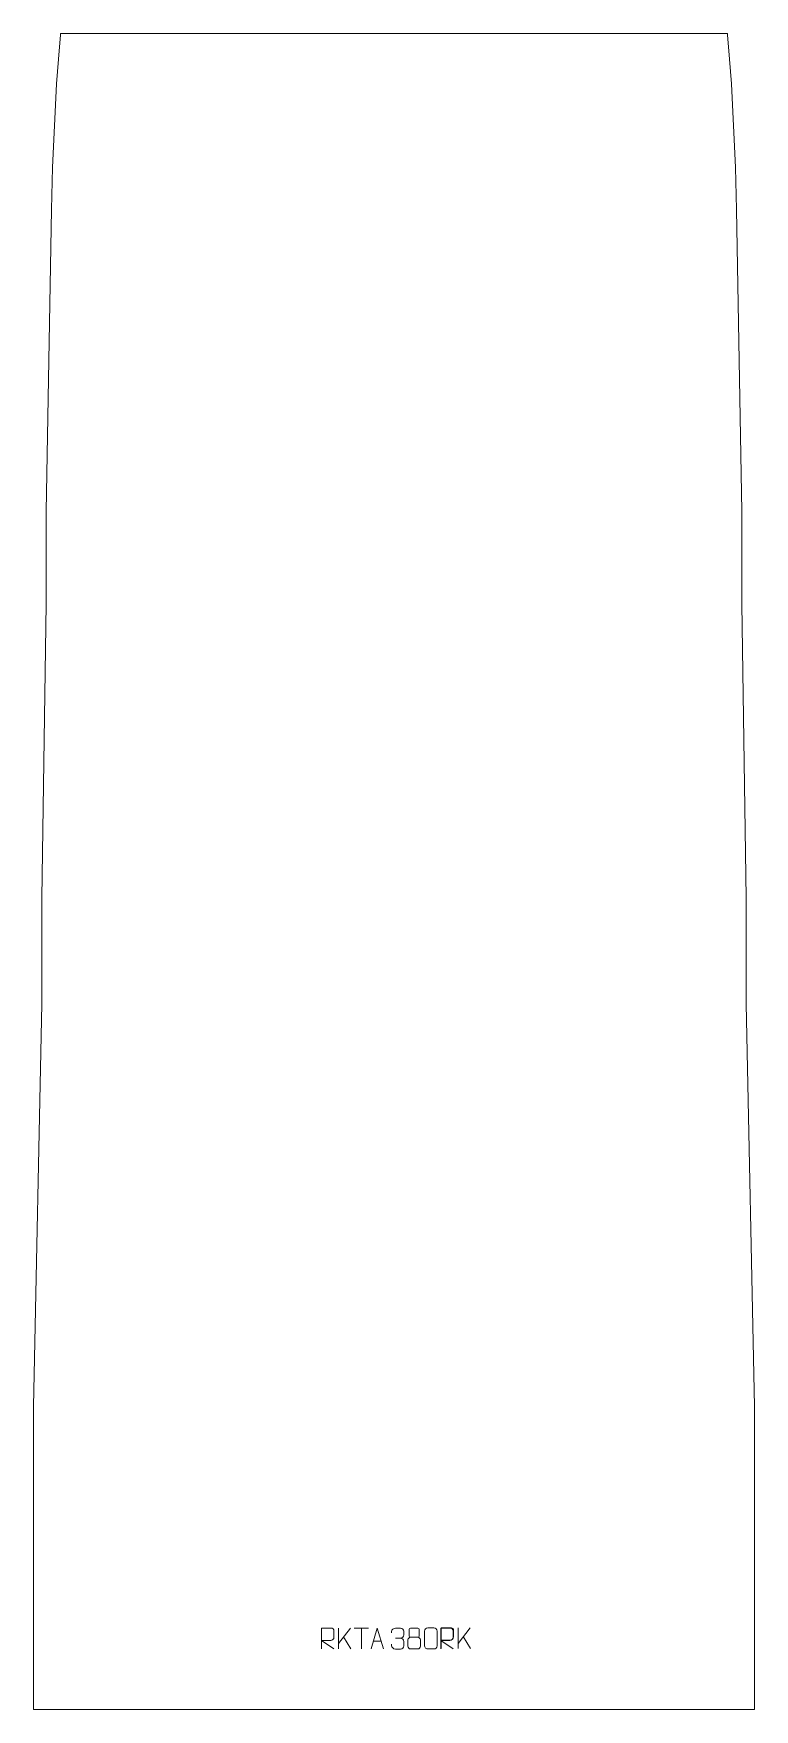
# Model space of a CAD drawing. Header units: millimetres. Extents: x -430 to 430, y -1000 to 1000.
import ezdxf

# ---------------------------------------------------------------- set-up
doc = ezdxf.new("R2010")
doc.units = ezdxf.units.MM
doc.header["$MEASUREMENT"] = 0
doc.layers.add('layer 1', color=7, linetype='Continuous')

msp = doc.modelspace()

# ---------------------------------------------------------------- linework, layer by layer
at = {"layer": 'layer 1', "color": 242, "lineweight": 9}
msp.add_open_spline([(402.4999, 939.9998), (402.4999, 939.9998), (407.4991, 840.0003), (407.4991, 840.0003), (407.4991, 840.0003), (407.4991, 840.0003), (408.7501, 790), (408.7501, 790), (408.7501, 790), (408.7501, 790), (414.9994, 429.6061), (414.9994, 429.6061), (414.9994, 429.6061), (414.9994, 429.6061), (414.9994, 319.2115), (414.9994, 319.2115), (414.9994, 319.2115), (414.9994, 319.2115), (419.9994, -31.6079), (419.9994, -31.6079), (419.9994, -31.6079), (419.9994, -31.6079), (419.9994, -157.8809), (419.9994, -157.8809), (419.9994, -157.8809), (419.9994, -157.8809), (429.9997, -638.2693), (429.9997, -638.2693), (429.9997, -638.2693), (429.9997, -638.2693), (429.9997, -999.9995), (429.9997, -999.9995), (429.9997, -999.9995), (429.9997, -999.9995), (-429.9997, -999.9995), (-429.9997, -999.9995), (-429.9997, -999.9995), (-429.9997, -999.9995), (-429.9997, -638.2693), (-429.9997, -638.2693), (-429.9997, -638.2693), (-429.9997, -638.2693), (-420.0005, -157.8809), (-420.0005, -157.8809), (-420.0005, -157.8809), (-420.0005, -157.8809), (-420.0005, -31.6079), (-420.0005, -31.6079), (-420.0005, -31.6079), (-420.0005, -31.6079), (-415.0002, 319.2115), (-415.0002, 319.2115), (-415.0002, 319.2115), (-415.0002, 319.2115), (-415.0002, 429.6061), (-415.0002, 429.6061), (-415.0002, 429.6061), (-415.0002, 429.6061), (-408.75, 790), (-408.75, 790), (-408.75, 790), (-408.75, 790), (-407.5002, 840.0003), (-407.5002, 840.0003), (-407.5002, 840.0003), (-407.5002, 840.0003), (-402.4999, 939.9998), (-402.4999, 939.9998), (-402.4999, 939.9998), (-402.4999, 939.9998), (-400.2397, 969.239), (-400.2397, 969.239), (-400.2397, 969.239), (-400.2397, 969.239), (-397.8403, 998.4669), (-397.8403, 998.4669), (-397.8403, 998.4669), (-397.8403, 998.4669), (-397.7075, 999.9996), (-397.7075, 999.9996), (-397.7075, 999.9996), (-397.7075, 999.9996), (397.7078, 999.9996), (397.7078, 999.9996), (397.7078, 999.9996), (397.7078, 999.9996), (397.8403, 998.4669), (397.8403, 998.4669), (397.8403, 998.4669), (397.8403, 998.4669), (400.2389, 969.239), (400.2389, 969.239), (400.2389, 969.239), (400.2389, 969.239), (402.4999, 939.9998), (402.4999, 939.9998)], degree=3, knots=[0, 0, 0, 0, 0.04, 0.04, 0.04, 0.04, 0.08, 0.08, 0.08, 0.08, 0.12, 0.12, 0.12, 0.12, 0.16, 0.16, 0.16, 0.16, 0.2, 0.2, 0.2, 0.2, 0.24, 0.24, 0.24, 0.24, 0.28, 0.28, 0.28, 0.28, 0.32, 0.32, 0.32, 0.32, 0.36, 0.36, 0.36, 0.36, 0.4, 0.4, 0.4, 0.4, 0.44, 0.44, 0.44, 0.44, 0.48, 0.48, 0.48, 0.48, 0.52, 0.52, 0.52, 0.52, 0.56, 0.56, 0.56, 0.56, 0.6, 0.6, 0.6, 0.6, 0.64, 0.64, 0.64, 0.64, 0.68, 0.68, 0.68, 0.68, 0.72, 0.72, 0.72, 0.72, 0.76, 0.76, 0.76, 0.76, 0.8, 0.8, 0.8, 0.8, 0.84, 0.84, 0.84, 0.84, 0.88, 0.88, 0.88, 0.88, 0.92, 0.92, 0.92, 0.92, 1, 1, 1, 1], dxfattribs=at)
at = {"layer": 'layer 1', "color": 250, "lineweight": 9}
for points, knots in [([(-86.2976, -927.7359), (-86.2976, -927.7359), (-86.2976, -902.7825), (-86.2976, -902.7825), (-86.2976, -902.7825), (-82.7028, -902.7825), (-79.1073, -902.7825), (-75.5121, -902.7825), (-75.5121, -902.7825), (-73.1868, -902.8202), (-71.6295, -904.3102), (-71.6336, -906.6766), (-71.6336, -906.6766), (-71.634, -908.7121), (-71.634, -911.7715), (-71.6336, -913.8075), (-71.6336, -913.8075), (-71.6401, -915.683), (-73.4524, -917.6248), (-75.4619, -917.6439), (-75.4619, -917.6439), (-75.4619, -917.6439), (-86.2976, -917.6439), (-86.2976, -917.6439), (-86.2976, -917.6439), (-86.2976, -917.6439), (-71.6429, -927.7359), (-71.6429, -927.7359)], [0, 0, 0, 0, 0.125, 0.125, 0.125, 0.125, 0.25, 0.25, 0.25, 0.25, 0.375, 0.375, 0.375, 0.375, 0.5, 0.5, 0.5, 0.5, 0.625, 0.625, 0.625, 0.625, 0.75, 0.75, 0.75, 0.75, 1, 1, 1, 1]), ([(-27.4359, -927.7359), (-27.4359, -927.7359), (-20.0649, -902.7825), (-20.0649, -902.7825), (-20.0649, -902.7825), (-20.0649, -902.7825), (-12.495, -927.7359), (-12.495, -927.7359)], [0, 0, 0, 0, 0.333333333, 0.333333333, 0.333333333, 0.333333333, 1, 1, 1, 1]), ([(-3.0664, -908.6626), (-3.0664, -908.6626), (-3.0664, -906.8054), (-3.0664, -906.8054), (-3.0664, -906.8054), (-3.0807, -905.0635), (-0.4162, -902.9454), (1.6429, -902.9681), (1.6429, -902.9681), (3.707, -902.9681), (5.771, -902.9681), (7.8347, -902.9681), (7.8347, -902.9681), (10.0292, -902.9593), (11.6275, -904.8061), (11.6719, -906.7182), (11.6719, -906.7182), (11.6715, -908.1533), (11.6715, -909.5883), (11.6719, -911.0239), (11.6719, -911.0239), (11.6233, -912.6774), (10.0207, -914.9074), (7.8224, -914.8974), (7.8224, -914.8974), (10.0261, -914.9086), (11.6341, -916.7118), (11.6881, -918.7713), (11.6881, -918.7713), (11.6877, -920.556), (11.6877, -922.3407), (11.6881, -924.1258), (11.6881, -924.1258), (11.6982, -926.1872), (9.6433, -927.9503), (7.8224, -927.9422), (7.8224, -927.9422), (5.7571, -927.9419), (3.6919, -927.9419), (1.6263, -927.9422), (1.6263, -927.9422), (-0.5423, -927.9307), (-3.0733, -925.5305), (-3.0919, -924.0687), (-3.0919, -924.0687), (-3.0919, -924.0687), (-3.0919, -922.1601), (-3.0919, -922.1601)], [0, 0, 0, 0, 0.076923077, 0.076923077, 0.076923077, 0.076923077, 0.153846154, 0.153846154, 0.153846154, 0.153846154, 0.230769231, 0.230769231, 0.230769231, 0.230769231, 0.307692308, 0.307692308, 0.307692308, 0.307692308, 0.384615385, 0.384615385, 0.384615385, 0.384615385, 0.461538462, 0.461538462, 0.461538462, 0.461538462, 0.538461538, 0.538461538, 0.538461538, 0.538461538, 0.615384615, 0.615384615, 0.615384615, 0.615384615, 0.692307692, 0.692307692, 0.692307692, 0.692307692, 0.769230769, 0.769230769, 0.769230769, 0.769230769, 0.846153846, 0.846153846, 0.846153846, 0.846153846, 1, 1, 1, 1]), ([(16.6224, -916.7666), (16.6224, -919.9374), (16.6224, -921.6395), (16.6224, -924.8109), (16.6224, -924.8109), (16.6139, -926.0328), (18.3118, -927.7255), (19.5644, -927.734), (19.5644, -927.734), (22.5475, -927.7337), (25.5308, -927.7337), (28.5142, -927.734), (28.5142, -927.734), (29.8375, -927.7223), (31.4579, -926.1007), (31.4468, -924.8015), (31.4468, -924.8015), (31.4465, -921.6333), (31.4465, -919.9345), (31.4468, -916.7666), (31.4468, -916.7666), (31.3771, -915.3862), (29.7993, -913.8075), (28.4939, -913.8137), (28.4939, -913.8137), (25.5173, -913.814), (22.5407, -913.814), (19.5644, -913.8137), (19.5644, -913.8137), (18.4849, -913.8073), (16.6386, -915.3862), (16.6224, -916.7666)], [0, 0, 0, 0, 0.111111111, 0.111111111, 0.111111111, 0.111111111, 0.222222222, 0.222222222, 0.222222222, 0.222222222, 0.333333333, 0.333333333, 0.333333333, 0.333333333, 0.444444444, 0.444444444, 0.444444444, 0.444444444, 0.555555556, 0.555555556, 0.555555556, 0.555555556, 0.666666667, 0.666666667, 0.666666667, 0.666666667, 0.777777778, 0.777777778, 0.777777778, 0.777777778, 1, 1, 1, 1]), ([(18.0812, -904.2484), (18.0812, -906.4614), (18.0812, -910.1437), (18.0812, -912.357), (18.0812, -912.357), (18.0962, -912.8644), (18.9036, -913.7957), (19.6037, -913.7946), (19.6037, -913.7946), (22.5736, -913.7944), (25.5438, -913.8793), (28.5142, -913.8796), (28.5142, -913.8796), (29.3113, -913.8754), (30.032, -913.0851), (30.0294, -912.3644), (30.0294, -912.3644), (30.0291, -910.1484), (30.0291, -906.4637), (30.0294, -904.2484), (30.0294, -904.2484), (30.0109, -903.5376), (29.3995, -902.7772), (28.5656, -902.7846), (28.5656, -902.7846), (25.5485, -902.7848), (22.5316, -902.7848), (19.515, -902.7846), (19.515, -902.7846), (18.8886, -902.777), (18.0645, -903.488), (18.0812, -904.2484)], [0, 0, 0, 0, 0.111111111, 0.111111111, 0.111111111, 0.111111111, 0.222222222, 0.222222222, 0.222222222, 0.222222222, 0.333333333, 0.333333333, 0.333333333, 0.333333333, 0.444444444, 0.444444444, 0.444444444, 0.444444444, 0.555555556, 0.555555556, 0.555555556, 0.555555556, 0.666666667, 0.666666667, 0.666666667, 0.666666667, 0.777777778, 0.777777778, 0.777777778, 0.777777778, 1, 1, 1, 1]), ([(40.4539, -902.76), (42.82, -902.76), (45.1865, -902.76), (47.553, -902.76), (47.553, -902.76), (49.5335, -902.7244), (51.5595, -904.2187), (51.5866, -906.6607), (51.5866, -906.6607), (51.5862, -912.4182), (51.5862, -918.176), (51.5866, -923.9342), (51.5866, -923.9342), (51.4445, -926.2618), (49.7381, -927.7441), (47.553, -927.7549), (47.553, -927.7549), (45.1806, -927.7545), (42.8082, -927.7545), (40.4362, -927.7549), (40.4362, -927.7549), (38.4777, -927.8605), (36.4713, -925.9726), (36.4827, -923.9515), (36.4827, -923.9515), (36.4831, -918.171), (36.4831, -912.3907), (36.4827, -906.6109), (36.4827, -906.6109), (36.487, -904.4689), (38.2641, -902.7464), (40.4539, -902.76)], [0, 0, 0, 0, 0.111111111, 0.111111111, 0.111111111, 0.111111111, 0.222222222, 0.222222222, 0.222222222, 0.222222222, 0.333333333, 0.333333333, 0.333333333, 0.333333333, 0.444444444, 0.444444444, 0.444444444, 0.444444444, 0.555555556, 0.555555556, 0.555555556, 0.555555556, 0.666666667, 0.666666667, 0.666666667, 0.666666667, 0.777777778, 0.777777778, 0.777777778, 0.777777778, 1, 1, 1, 1]), ([(55.9424, -927.7359), (55.9424, -927.7359), (55.9424, -902.7825), (55.9424, -902.7825), (55.9424, -902.7825), (59.5372, -902.7825), (63.1327, -902.7825), (66.7279, -902.7825), (66.7279, -902.7825), (69.0532, -902.8202), (70.6105, -904.3102), (70.6064, -906.6766), (70.6064, -906.6766), (70.606, -908.7121), (70.606, -911.7715), (70.6064, -913.8075), (70.6064, -913.8075), (70.5999, -915.683), (68.7876, -917.6248), (66.7781, -917.6439), (66.7781, -917.6439), (66.7781, -917.6439), (55.9424, -917.6439), (55.9424, -917.6439), (55.9424, -917.6439), (55.9424, -917.6439), (70.5971, -927.7359), (70.5971, -927.7359)], [0, 0, 0, 0, 0.125, 0.125, 0.125, 0.125, 0.25, 0.25, 0.25, 0.25, 0.375, 0.375, 0.375, 0.375, 0.5, 0.5, 0.5, 0.5, 0.625, 0.625, 0.625, 0.625, 0.75, 0.75, 0.75, 0.75, 1, 1, 1, 1]), ([(56.4041, -927.3872), (56.4041, -927.3872), (56.4041, -902.4276), (56.4041, -902.4276), (56.4041, -902.4276), (60, -902.4276), (63.5962, -902.4276), (67.1924, -902.4276), (67.1924, -902.4276), (69.5182, -902.4655), (71.076, -903.9559), (71.0718, -906.3227), (71.0718, -906.3227), (71.0714, -908.3588), (71.0714, -911.4189), (71.0718, -913.4554), (71.0718, -913.4554), (71.0653, -915.3312), (69.2526, -917.2736), (67.2425, -917.2928), (67.2425, -917.2928), (67.2425, -917.2928), (56.4041, -917.2928), (56.4041, -917.2928)], [0, 0, 0, 0, 0.142857143, 0.142857143, 0.142857143, 0.142857143, 0.285714286, 0.285714286, 0.285714286, 0.285714286, 0.428571429, 0.428571429, 0.428571429, 0.428571429, 0.571428571, 0.571428571, 0.571428571, 0.571428571, 0.714285714, 0.714285714, 0.714285714, 0.714285714, 1, 1, 1, 1])]:
    msp.add_open_spline(points, degree=3, knots=knots, dxfattribs=at)
for points in [[(-66.3163, -902.7825), (-66.3163, -902.7825), (-66.3163, -927.7361), (-66.3163, -927.7361)], [(-51.9401, -902.7825), (-51.9401, -902.7825), (-66.3163, -921.4222), (-66.3163, -921.4222)], [(-51.6148, -927.6403), (-51.6148, -927.6403), (-60.0853, -913.3267), (-60.0853, -913.3267)], [(-47.4591, -902.806), (-47.4591, -902.806), (-30.4719, -902.806), (-30.4719, -902.806)], [(-38.9653, -927.7359), (-38.9653, -927.7359), (-38.9653, -902.7825), (-38.9653, -902.7825)], [(-24.7133, -918.4866), (-24.7133, -918.4866), (-15.2176, -918.4866), (-15.2176, -918.4866)], [(1.6433, -914.9078), (1.6433, -914.9078), (7.8397, -914.9078), (7.8397, -914.9078)], [(76.3872, -902.4307), (76.3872, -902.4307), (76.3872, -927.3843), (76.3872, -927.3843)], [(90.7634, -902.4307), (90.7634, -902.4307), (76.3872, -921.0704), (76.3872, -921.0704)], [(91.0887, -927.2885), (91.0887, -927.2885), (82.6182, -912.9749), (82.6182, -912.9749)]]:
    msp.add_open_spline(points, degree=3, dxfattribs=at)

doc.saveas('drawing.dxf')
